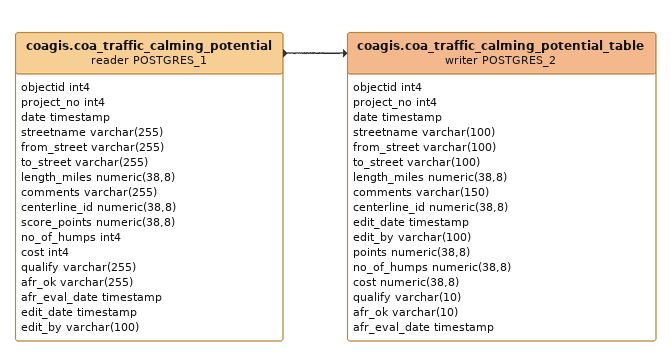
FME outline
coagis.coa_traffic_calming_potential (reader POSTGRES_1)
    attributes: objectid int4, project_no int4, date timestamp, streetname varchar(255), from_street varchar(255), to_street varchar(255), length_miles numeric(38,8), comments varchar(255), centerline_id numeric(38,8), score_points numeric(38,8), no_of_humps int4, cost int4, qualify varchar(255), afr_ok varchar(255), afr_eval_date timestamp, edit_date timestamp, edit_by varchar(100)
    -> coagis.coa_traffic_calming_potential_table (writer POSTGRES_2)
coagis.coa_traffic_calming_potential_table (writer POSTGRES_2)
    attributes: objectid int4, project_no int4, date timestamp, streetname varchar(100), from_street varchar(100), to_street varchar(100), length_miles numeric(38,8), comments varchar(150), centerline_id numeric(38,8), edit_date timestamp, edit_by varchar(100), points numeric(38,8), no_of_humps numeric(38,8), cost numeric(38,8), qualify varchar(10), afr_ok varchar(10), afr_eval_date timestamp
